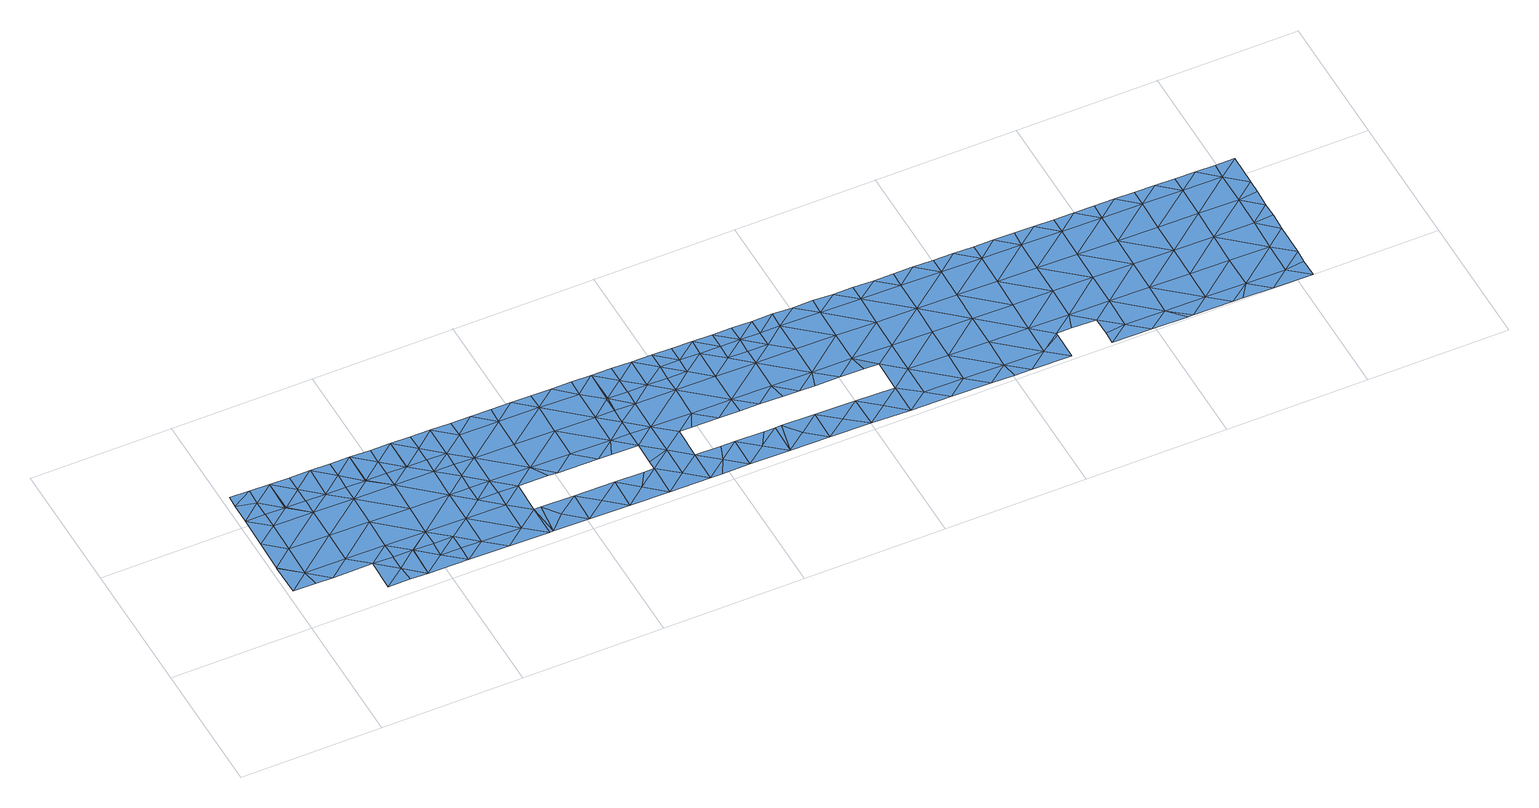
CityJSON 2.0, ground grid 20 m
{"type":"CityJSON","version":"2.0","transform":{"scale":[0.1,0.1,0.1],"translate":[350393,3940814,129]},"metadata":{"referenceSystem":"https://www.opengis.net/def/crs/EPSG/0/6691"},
"CityObjects":{
"waterbody1":{"type":"WaterBody","attributes":{"name":"10","class":"1140","function":"1","WaterBodyRiverFloodingRiskAttribute.description":"5","WaterBodyRiverFloodingRiskAttribute.rankOrg":"1","WaterBodyRiverFloodingRiskAttribute.adminType":"2","WaterBodyRiverFloodingRiskAttribute.scale":"L2"},"geometry":[{"type":"MultiSurface","lod":"1","boundaries":[[[0,1,2]],[[3,1,0]],[[2,1,4]],[[1,5,4]],[[4,5,6]],[[7,8,6]],[[1,3,9]],[[7,6,5]],[[9,10,1]],[[11,8,7]],[[10,12,1]],[[5,1,12]],[[11,7,13]],[[9,14,10]],[[7,5,15]],[[5,12,15]],[[13,7,15]],[[16,13,15]],[[17,12,10]],[[18,16,15]],[[10,14,19]],[[20,15,12]],[[21,18,15]],[[19,14,22]],[[17,10,19]],[[17,20,12]],[[20,21,15]],[[22,23,19]],[[24,17,19]],[[23,24,19]],[[25,21,20]],[[26,24,23]],[[17,27,20]],[[28,24,26]],[[24,27,17]],[[29,25,20]],[[28,30,24]],[[20,31,29]],[[20,27,31]],[[29,31,32]],[[33,34,35]],[[36,32,31]],[[30,33,35]],[[24,30,37]],[[27,38,31]],[[34,39,35]],[[27,24,38]],[[30,35,37]],[[36,31,40]],[[24,37,38]],[[31,41,42]],[[35,43,37]],[[41,31,38]],[[35,39,43]],[[38,37,44]],[[45,42,41]],[[46,41,38]],[[47,46,38]],[[37,48,44]],[[38,44,47]],[[48,37,43]],[[39,49,43]],[[50,45,41]],[[51,50,41]],[[41,46,51]],[[52,44,48]],[[43,53,48]],[[53,43,49]],[[54,52,48]],[[55,53,49]],[[53,54,48]],[[55,56,53]],[[55,57,56]],[[55,58,57]],[[57,59,56]],[[57,58,59]],[[58,60,59]],[[60,58,61]],[[62,59,60]],[[62,60,61]],[[63,62,61]],[[63,61,64]],[[62,63,65]],[[66,65,63]],[[64,66,63]],[[66,64,67]],[[66,68,69]],[[69,68,70]],[[68,66,67]],[[67,64,71]],[[72,73,74]],[[75,68,67]],[[72,70,68]],[[74,70,72]],[[76,77,78]],[[67,71,75]],[[79,73,72]],[[78,73,79]],[[76,78,79]],[[80,75,71]],[[81,68,75]],[[72,68,81]],[[80,71,82]],[[83,76,79]],[[80,84,75]],[[85,79,72]],[[79,86,83]],[[82,87,80]],[[72,81,88]],[[89,88,81]],[[90,84,80]],[[72,88,85]],[[80,87,90]],[[86,79,85]],[[88,89,91]],[[87,92,90]],[[93,86,85]],[[94,92,87]],[[95,85,88]],[[91,95,88]],[[85,96,93]],[[90,92,97]],[[98,95,91]],[[95,99,85]],[[100,92,94]],[[97,92,100]],[[96,85,99]],[[101,95,98]],[[96,102,103]],[[100,94,104]],[[105,106,103]],[[107,108,94]],[[104,94,108]],[[96,99,102]],[[105,103,102]],[[109,102,99]],[[110,104,108]],[[95,101,111]],[[112,109,99]],[[113,105,102]],[[99,95,112]],[[112,95,111]],[[110,108,107]],[[101,114,111]],[[102,109,113]],[[115,105,113]],[[116,110,107]],[[114,117,111]],[[118,109,112]],[[117,119,111]],[[120,118,112]],[[116,121,110]],[[116,107,122]],[[112,111,119]],[[119,123,112]],[[119,117,124]],[[122,121,116]],[[112,123,120]],[[120,125,126]],[[119,124,127]],[[123,125,120]],[[122,128,121]],[[129,130,126]],[[127,131,119]],[[129,126,125]],[[119,132,123]],[[128,122,133]],[[123,132,125]],[[134,131,127]],[[121,128,135]],[[135,128,133]],[[129,125,136]],[[119,131,132]],[[137,125,132]],[[136,125,137]],[[131,134,138]],[[135,133,139]],[[140,138,135]],[[133,141,139]],[[142,131,138]],[[140,135,139]],[[143,136,137]],[[132,131,144]],[[145,143,137]],[[138,140,142]],[[146,140,139]],[[144,131,142]],[[141,146,139]],[[137,132,144]],[[147,145,137]],[[144,147,137]],[[148,140,146]],[[149,144,142]],[[142,140,150]],[[151,145,147]],[[146,141,152]],[[150,140,148]],[[150,149,142]],[[149,147,144]],[[153,151,147]],[[154,148,146]],[[154,146,152]],[[149,155,147]],[[147,155,153]],[[156,154,152]],[[154,157,148]],[[148,158,150]],[[150,158,149]],[[159,153,155]],[[148,157,158]],[[154,156,160]],[[149,161,155]],[[162,159,155]],[[163,157,154]],[[164,161,149]],[[161,162,155]],[[149,158,164]],[[154,160,163]],[[163,165,157]],[[158,157,165]],[[158,166,164]],[[160,167,163]],[[168,162,161]],[[158,165,166]],[[166,169,164]],[[161,170,168]],[[165,163,171]],[[163,167,172]],[[171,163,172]],[[161,164,173]],[[161,173,170]],[[174,166,165]],[[164,169,173]],[[175,165,171]],[[175,174,165]],[[174,169,166]],[[175,171,176]],[[177,170,173]],[[178,173,169]],[[179,177,173]],[[176,180,175]],[[181,178,169]],[[178,179,173]],[[169,174,181]],[[182,183,180]],[[175,184,174]],[[182,185,183]],[[186,183,185]],[[184,181,174]],[[175,180,187]],[[183,187,180]],[[188,179,178]],[[175,187,184]],[[181,189,178]],[[190,188,178]],[[191,187,183]],[[186,191,183]],[[192,181,184]],[[189,190,178]],[[181,192,189]],[[191,193,187]],[[194,191,186]],[[184,187,195]],[[196,190,189]],[[195,187,193]],[[192,184,195]],[[195,197,192]],[[198,191,194]],[[199,196,189]],[[200,193,191]],[[197,201,192]],[[201,199,189]],[[189,192,201]],[[191,198,200]],[[202,195,193]],[[200,203,193]],[[204,200,198]],[[203,202,193]],[[195,202,197]],[[205,199,201]],[[202,206,197]],[[207,205,201]],[[204,208,200]],[[209,203,200]],[[210,207,201]],[[201,197,210]],[[208,209,200]],[[197,206,210]],[[203,211,202]],[[204,212,208]],[[213,208,212]],[[202,214,206]],[[215,207,210]],[[211,203,209]],[[216,209,208]],[[215,210,217]],[[202,211,214]],[[210,206,218]],[[219,216,208]],[[216,211,209]],[[208,213,219]],[[206,214,218]],[[217,210,218]],[[220,214,211]],[[221,217,218]],[[219,213,222]],[[223,211,216]],[[224,218,214]],[[222,225,219]],[[226,216,219]],[[225,226,219]],[[221,218,227]],[[211,223,220]],[[224,214,220]],[[228,216,226]],[[223,216,228]],[[227,218,224]],[[228,229,223]],[[229,230,223]],[[223,230,220]],[[231,227,224]],[[232,233,220]],[[232,220,230]],[[224,220,233]],[[234,231,224]],[[233,234,224]]]}]},
"waterbody2":{"type":"WaterBody","attributes":{"name":"10","class":"1140","function":"1","WaterBodyRiverFloodingRiskAttribute.description":"5","WaterBodyRiverFloodingRiskAttribute.rankOrg":"2","WaterBodyRiverFloodingRiskAttribute.adminType":"2","WaterBodyRiverFloodingRiskAttribute.scale":"L2"},"geometry":[{"type":"MultiSurface","lod":"1","boundaries":[[[30,235,33]],[[235,30,28]],[[28,26,235]],[[236,237,238]],[[236,238,14]],[[235,239,34]],[[237,239,238]],[[238,239,23]],[[238,23,22]],[[22,14,238]],[[26,23,239]],[[235,26,239]],[[34,33,235]]]}]},
"waterbody3":{"type":"WaterBody","attributes":{"name":"10","class":"1140","function":"1","WaterBodyRiverFloodingRiskAttribute.description":"5","WaterBodyRiverFloodingRiskAttribute.rankOrg":"2","WaterBodyRiverFloodingRiskAttribute.adminType":"2","WaterBodyRiverFloodingRiskAttribute.scale":"L2"},"geometry":[{"type":"MultiSurface","lod":"1","boundaries":[[[240,241,242]],[[240,243,241]],[[243,244,245]],[[245,244,54]],[[246,54,244]],[[52,54,246]],[[44,52,246]],[[32,36,247]],[[248,32,247]],[[248,29,32]],[[248,249,29]],[[250,249,248]],[[250,251,249]],[[252,253,254]],[[253,255,254]],[[255,253,256]],[[18,21,257]],[[251,257,21]],[[257,251,258]],[[258,252,257]],[[257,252,16]],[[13,16,252]],[[257,16,18]],[[25,249,21]],[[11,13,254]],[[254,8,11]],[[8,254,255]],[[254,13,252]],[[21,249,251]],[[247,259,260]],[[40,259,247]],[[259,40,42]],[[261,259,42]],[[262,259,261]],[[263,262,261]],[[264,263,265]],[[265,263,50]],[[45,50,261]],[[266,267,268]],[[266,269,267]],[[270,269,266]],[[269,271,267]],[[271,272,267]],[[273,274,275]],[[266,275,274]],[[276,275,266]],[[77,275,276]],[[277,275,77]],[[277,77,76]],[[78,276,73]],[[242,73,276]],[[73,242,74]],[[74,242,70]],[[242,278,70]],[[279,86,93]],[[279,280,86]],[[281,280,279]],[[106,281,103]],[[96,103,279]],[[277,282,283]],[[283,282,280]],[[86,280,282]],[[83,86,282]],[[83,282,76]],[[103,281,279]],[[93,96,279]],[[277,76,282]],[[78,77,276]],[[284,276,266]],[[273,275,277]],[[266,274,270]],[[267,272,265]],[[272,264,265]],[[263,261,50]],[[42,45,261]],[[25,29,249]],[[260,248,247]],[[36,40,247]],[[244,284,268]],[[240,284,244]],[[240,242,284]],[[47,44,246]],[[242,241,278]],[[284,242,276]],[[240,244,243]],[[284,266,268]],[[265,50,285]],[[50,51,285]],[[46,246,285]],[[246,46,47]],[[51,46,285]],[[265,285,267]],[[268,267,285]],[[244,285,246]],[[268,285,244]]]}]},
"waterbody4":{"type":"WaterBody","attributes":{"name":"10","class":"1140","function":"1","WaterBodyRiverFloodingRiskAttribute.description":"5","WaterBodyRiverFloodingRiskAttribute.rankOrg":"2","WaterBodyRiverFloodingRiskAttribute.adminType":"2","WaterBodyRiverFloodingRiskAttribute.scale":"L2"},"geometry":[{"type":"MultiSurface","lod":"1","boundaries":[[[126,130,286]],[[130,287,286]],[[115,113,286]],[[287,115,286]],[[126,286,120]],[[118,120,286]],[[109,286,113]],[[118,286,109]]]}]}
},
"vertices":[
[8,69,4],[36,92,4],[8,115,4],[40,69,4],[8,116,4],[37,139,4],[9,163,4],[38,185,4],[10,208,4],[64,68,4],[93,91,4],[38,208,4],[94,138,4],[66,207,4],[121,68,4],[94,184,4],[67,207,4],[150,137,4],[95,207,4],[149,90,4],[151,183,4],[123,206,4],[149,67,4],[177,67,4],[206,89,4],[151,206,4],[178,67,4],[207,136,4],[206,66,4],[179,205,4],[234,66,4],[208,182,4],[180,205,4],[234,43,4],[233,20,4],[262,42,4],[208,205,4],[263,88,4],[263,135,4],[290,19,4],[236,204,4],[264,181,4],[237,204,4],[318,41,4],[291,111,4],[265,204,4],[292,158,4],[291,135,4],[319,87,4],[347,18,4],[293,203,4],[292,181,4],[320,111,4],[347,64,4],[348,110,4],[352,18,4],[357,64,4],[375,41,4],[403,17,4],[404,63,4],[432,40,4],[460,16,4],[461,62,4],[488,39,4],[516,15,4],[502,61,4],[517,61,4],[545,38,4],[546,84,4],[517,74,4],[518,107,4],[573,14,4],[546,130,4],[518,154,4],[518,131,4],[574,60,4],[520,200,4],[519,200,4],[519,177,4],[547,176,4],[602,37,4],[575,107,4],[590,14,4],[548,199,4],[610,59,4],[604,175,4],[576,199,4],[629,14,4],[603,129,4],[592,106,4],[630,59,4],[631,106,4],[658,36,4],[604,198,4],[686,13,4],[660,128,4],[632,198,4],[671,58,4],[660,105,4],[660,174,4],[687,58,4],[688,105,4],[661,220,4],[633,221,4],[696,58,4],[662,244,4],[633,244,4],[742,12,4],[715,35,4],[689,197,4],[743,57,4],[716,127,4],[717,173,4],[690,220,4],[721,104,4],[690,243,4],[771,34,4],[744,104,4],[717,196,4],[773,126,4],[746,196,4],[800,56,4],[800,11,4],[774,173,4],[766,103,4],[774,219,4],[746,219,4],[801,103,4],[828,33,4],[775,242,4],[746,242,4],[830,126,4],[830,172,4],[856,10,3],[835,102,4],[856,55,3],[803,241,4],[831,218,4],[857,102,3],[885,32,3],[885,78,3],[913,9,3],[886,125,3],[832,241,4],[887,171,3],[860,240,3],[941,31,3],[888,217,3],[942,77,3],[944,170,3],[943,124,3],[888,240,3],[969,8,3],[917,239,3],[998,30,3],[944,216,3],[1002,7,3],[999,76,3],[999,123,3],[945,239,3],[1026,7,3],[1001,215,3],[973,239,3],[1054,29,3],[1000,169,3],[1055,75,3],[1056,122,3],[1082,6,3],[1001,238,3],[1057,168,3],[1030,238,3],[1083,51,3],[1083,47,3],[1058,214,3],[1113,121,3],[1112,74,3],[1104,51,3],[1058,237,3],[1114,213,3],[1086,237,3],[1140,50,3],[1113,167,3],[1140,23,3],[1168,27,3],[1169,120,3],[1139,5,3],[1195,4,3],[1169,73,3],[1115,236,3],[1171,212,3],[1143,236,3],[1224,26,3],[1170,166,3],[1225,72,3],[1246,3,3],[1226,119,3],[1171,235,3],[1227,165,3],[1253,3,3],[1199,235,3],[1281,25,3],[1227,211,3],[1283,118,3],[1282,71,3],[1309,2,3],[1228,234,3],[1283,164,3],[1256,234,3],[1338,24,3],[1338,70,3],[1284,210,3],[1339,117,3],[1323,2,3],[1366,1,3],[1340,163,3],[1284,233,3],[1395,69,3],[1313,233,3],[1341,209,3],[1394,23,3],[1397,162,3],[1341,232,3],[1422,0,3],[1396,116,3],[1397,208,3],[1422,26,3],[1423,46,3],[1370,232,3],[1423,92,3],[1424,118,3],[1424,139,3],[1398,231,3],[1425,165,3],[1425,184,3],[1426,231,3],
[205,43,4],[120,22,4],[151,22,4],[149,44,4],[176,21,4],
[433,132,4],[461,108,4],[490,131,4],[404,109,4],[377,133,4],[391,110,4],[320,134,4],[208,228,4],[180,252,4],[152,229,4],[152,252,4],[124,253,4],[67,254,4],[39,254,4],[38,231,4],[10,238,4],[11,255,4],[95,230,4],[95,253,4],[237,251,4],[209,251,4],[265,227,4],[265,250,4],[293,250,4],[322,249,4],[322,226,4],[435,224,4],[378,225,4],[377,179,4],[407,248,4],[435,248,4],[379,248,4],[350,249,4],[492,247,4],[464,247,4],[491,223,4],[491,177,4],[520,246,4],[480,108,4],[605,221,4],[577,245,4],[605,245,4],[548,222,4],[548,246,4],[434,178,4],[321,180,4],
[718,220,4],[718,243,4]
]}
